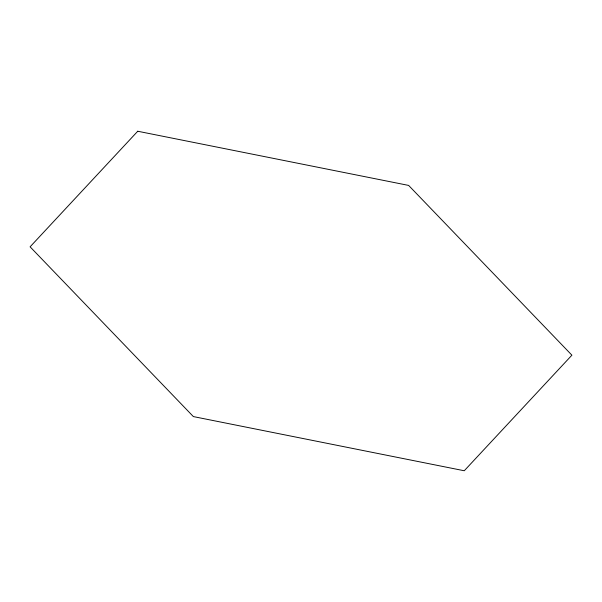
<?xml version="1.0" encoding="UTF-8"?>
<svg xmlns="http://www.w3.org/2000/svg" width="602" height="602" viewBox="0 0 602 602"><rect width="100%" height="100%" fill="white"/><g stroke="black" fill="none" stroke-linecap="round" stroke-linejoin="round"><path stroke-width="0.9" d="M137.745 131.244L30.1 246.82L193.362 416.584L464.255 470.756L571.9 355.18L408.638 185.416L137.745 131.244"/></g></svg>
